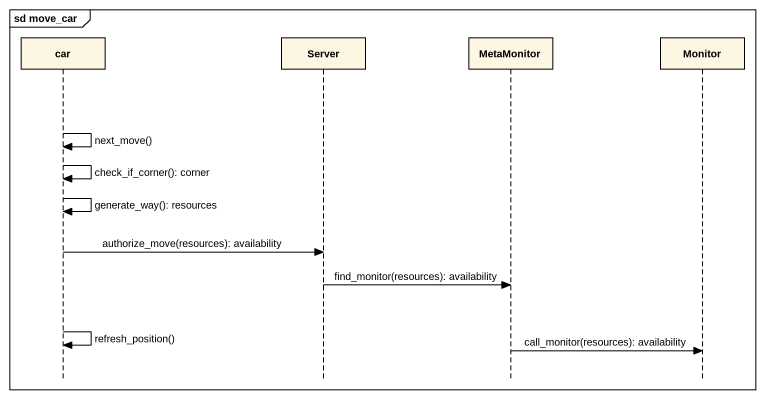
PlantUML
@startuml
mainframe sd move_car
hide footbox
participant car
participant Server
participant MetaMonitor
participant Monitor

car -> car : next_move()
car -> car : check_if_corner(): corner
car -> car : generate_way(): resources
car -> Server : authorize_move(resources): availability
Server -> MetaMonitor : find_monitor(resources): availability
car -> car : refresh_position()
MetaMonitor -> Monitor : call_monitor(resources): availability
@enduml
